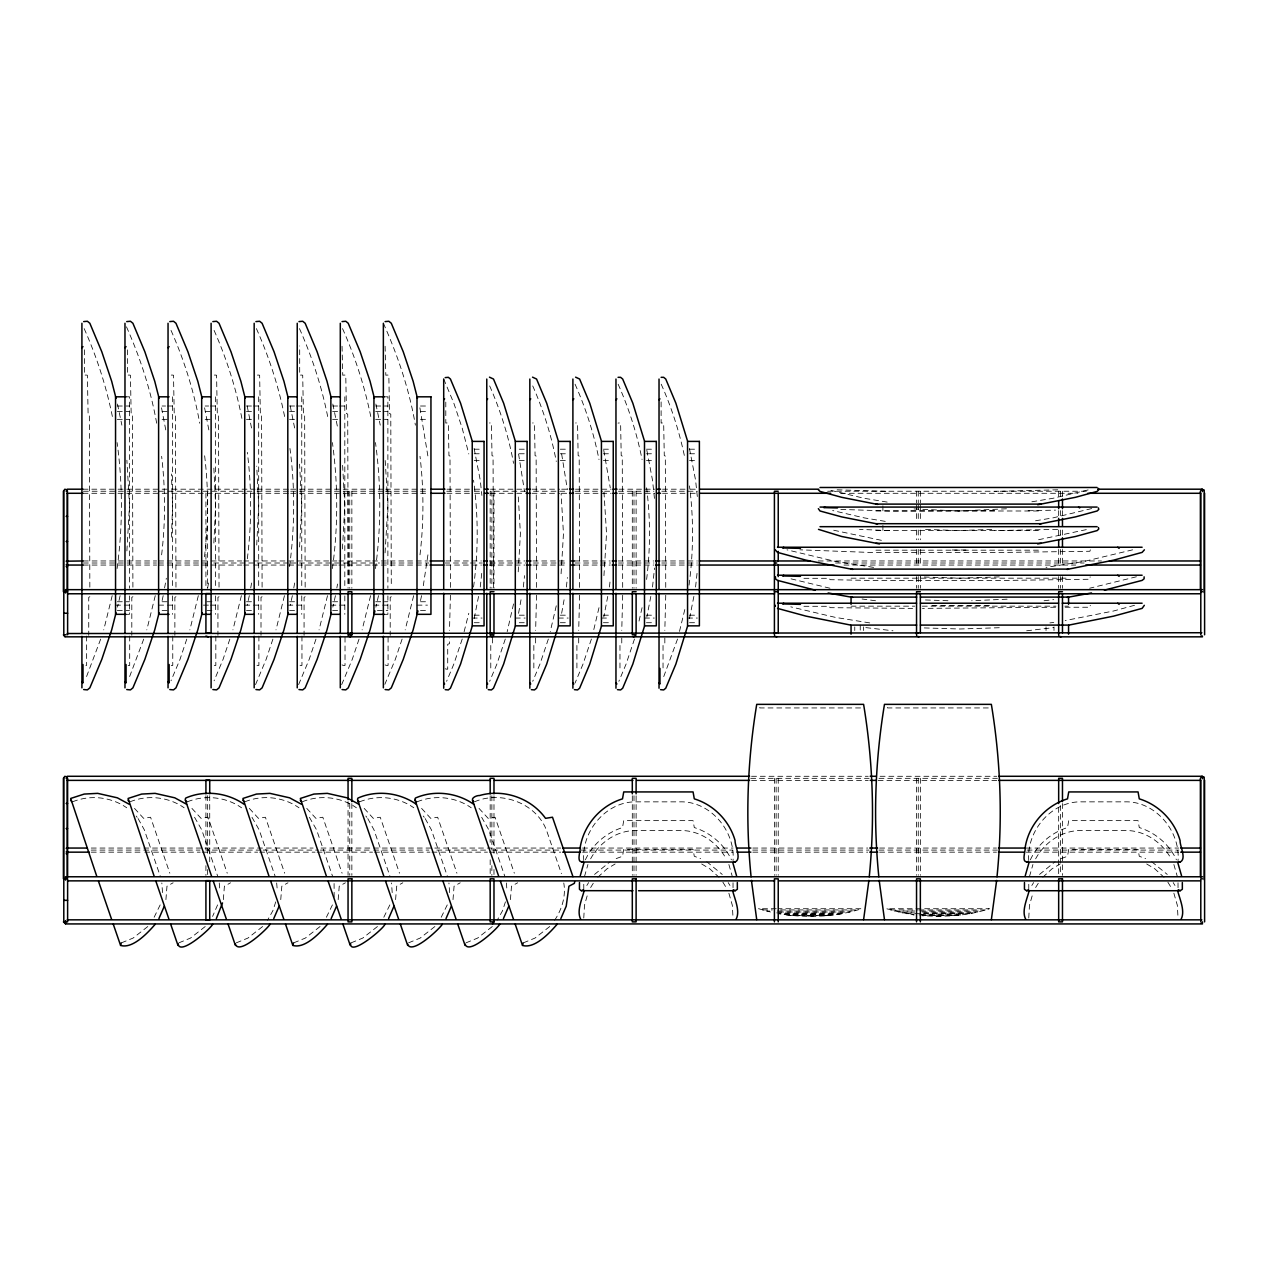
<?xml version="1.0" encoding="UTF-8"?>
<svg xmlns="http://www.w3.org/2000/svg" width="1268" height="1268" viewBox="0 0 1268 1268"><rect width="100%" height="100%" fill="white"/><g stroke="black" fill="none" stroke-linecap="round" stroke-linejoin="round"><path stroke-width="0.75" stroke-dasharray="5 3.75" d="M162.526 892.609L161.828 882.988M392.192 892.609L391.511 882.988M449.617 892.609L448.92 882.988M583.771 918L584.485 905.257L587.924 893.211M583.771 889.28L583.771 882.782M583.771 860.576C581.362 831 606.484 800.9 636.821 801.851L679.981 801.851C710.318 800.9 735.456 831 733.031 860.576M1028.76 889.28L1028.776 882.782M1028.76 860.576C1026.351 831 1051.473 800.9 1081.826 801.851L1124.97 801.851C1155.322 800.9 1180.445 831 1178.035 860.576M1028.76 918L1029.473 905.257L1032.929 893.211M171.434 537.172L172.559 505.567L171.434 473.978M1090.337 549.821L1089.909 551.263L1006.998 552.388L868.659 552.388L799.949 549.821M117.084 568.555C122.822 526.806 122.822 484.344 117.084 442.58M126.895 550.898L129.494 505.567L126.895 460.236M161.622 554.829C165.506 522.162 165.506 488.988 161.622 456.321M204.465 556.795C208.634 522.828 208.634 488.323 204.465 454.356M213.864 543.053L215.623 505.567L213.864 468.082M247.323 558.76C251.746 523.494 251.746 487.657 247.323 452.391M256.722 545.018L258.688 505.567L256.722 466.133M289.548 566.606C294.762 527.456 295.159 487.641 289.96 448.476M299.581 546.984L301.752 505.567L299.581 464.167M332.406 568.555C338.144 526.806 338.144 484.344 332.406 442.58M342.439 548.949L344.817 505.567L342.439 462.202M375.471 568.555C381.208 526.806 381.208 484.344 375.471 442.58M385.076 552.864L387.881 505.567L385.076 458.271M419.993 554.829C423.892 522.162 423.892 488.988 419.993 456.321M427.934 554.829L422.973 587.924M473.535 587.036C478.401 551.628 478.401 515.632 473.535 480.207M480.255 587.036L481.888 571.836M518.216 571.836L520.403 533.622L518.216 495.423M523.319 587.036L524.54 575.64M561.09 573.738L563.467 533.622L561.09 493.521M566.384 587.036L567.398 577.542M603.948 575.64L606.532 533.622L603.948 491.619M609.448 587.036L610.257 579.444M646.601 579.444C650.452 549.06 650.452 518.2 646.601 487.815M652.513 587.036L654.542 568.032M689.047 585.15C693.422 552.262 693.802 518.834 689.459 485.913M695.577 587.036L697.4 569.934M165.918 899.63L166.98 886.205L173.13 882.797M223.342 899.63L224.404 886.205L230.554 882.797M280.751 899.63L281.813 886.205L287.963 882.797M334.15 897.269L334.086 882.988M338.176 899.63L339.238 886.205L345.387 882.797M395.6 899.63L396.662 886.205L402.812 882.797M453.009 899.63L454.071 886.205L460.221 882.797M510.433 899.63L511.495 886.205L517.645 882.797M112.202 595.659L103.738 629.879M120.127 595.659L117.496 607.118M155.267 595.659L146.803 629.879M163.192 595.659L161.527 603.33M164.586 587.924L166.33 578.24M198.331 595.659L189.867 629.879M207.651 587.924L209.046 580.173M241.395 595.659L232.932 629.879M249.321 595.659L247.165 605.216M250.715 587.924L252.11 580.173M284.46 595.659L275.996 629.879M292.385 595.659L290.229 605.216M293.78 587.924L294.826 582.107M327.524 595.659L319.06 629.879M335.449 595.659L332.818 607.118M336.844 587.924L337.542 584.041M370.589 595.659L362.125 629.879M378.514 595.659L375.883 607.118M413.653 595.659L405.189 629.879M421.578 595.659L419.914 603.33M478.559 596.42L474.121 618.816M513.556 603.933L507.168 631.686M518.58 613.3L521.624 596.42M556.272 605.803L550.233 631.686M561.645 613.3L564.688 596.42M599.003 607.673L593.297 631.686M607.752 596.42L603.774 616.977M642.068 607.673L638.707 622.493M650.817 596.42L646.839 616.977M684.799 609.559L679.426 631.686M693.881 596.42L689.427 618.816M584.485 876.553L587.924 864.507M1029.473 876.553L1032.929 864.507M275.758 901.865L272.826 910.804L267.453 920.362M505.441 901.865L502.508 910.804L497.135 920.362M464.104 631.686L468.795 613.3M1057.734 489.813L994.429 491.398M100.663 639.104L85.653 678.982M143.712 639.104L128.718 678.982M186.776 639.104L179.993 659.392L171.022 680.757M229.841 639.104L223.057 659.392L214.086 680.757M272.905 639.104L266.122 659.392L254.916 686.099M315.97 639.104L309.186 659.392L297.98 686.099M359.034 639.104L352.25 659.392L341.044 686.099M402.099 639.104L395.315 659.392L384.854 684.324M462.218 639.04L453.833 664.067L446.605 681.328M505.282 639.04L496.897 664.067L489.67 681.328M548.347 639.04L539.962 664.067L532.734 681.328M591.411 639.04L583.026 664.067L575.07 683.04M634.476 639.04L626.091 664.067L618.863 681.328M677.54 639.04L662.641 679.6M160.164 904.908L152.62 920.362M217.589 904.908L212.596 916.415M332.422 904.908L324.877 920.362M389.847 904.908L382.302 920.362M447.255 904.908L439.711 920.362M585.388 859.815C592.457 844.44 606.405 832.6 622.509 827.56L623.729 820.634L693.073 820.634L694.293 827.56C710.397 832.6 724.345 844.44 731.414 859.815M1030.377 859.815C1037.462 844.44 1051.41 832.6 1067.513 827.56L1068.734 820.634L1138.062 820.634L1139.282 827.56C1155.386 832.6 1169.334 844.44 1176.419 859.815M1057.623 529.374L994.429 530.595M994.572 510.75L889.296 510.988L840.842 509.419M590.619 858.832C599.621 842.142 617.564 829.969 636.821 830.556L679.981 830.556C699.239 829.969 717.197 842.142 726.184 858.832M586.83 885.476L588.606 882.607M590.619 887.537L593.931 882.211M1035.623 858.832C1044.61 842.142 1062.552 829.969 1081.826 830.556L1124.97 830.556C1144.243 829.969 1162.185 842.142 1171.172 858.832M1031.835 885.476L1033.61 882.607M1035.623 887.537L1038.92 882.211M554.544 920.362C561.867 909.584 566.114 896.016 563.769 882.988M1028.094 510.75L1055.515 510.132M594.549 874.429L610.162 861.654M597.799 877.266L607.039 868.802L615.107 863.984M1039.538 874.429L1055.15 861.654M1042.787 877.266L1052.028 868.802L1060.096 863.984M147.801 926.528L133.045 938.098L121.237 942.932M205.21 926.528L190.469 938.098L178.661 942.932M262.635 926.528L247.878 938.098L236.07 942.932M320.059 926.528L305.303 938.098L293.494 942.932M377.468 926.528L362.711 938.098L350.903 942.932M434.892 926.528L420.136 938.098L408.328 942.932M492.301 926.528L477.56 938.098L465.752 942.932M549.726 926.528L534.969 938.098L523.161 942.932M89.838 596.721L88.744 597.339L88.744 635.347M132.902 596.721L131.809 597.339L131.809 635.347M175.967 596.721L174.873 597.339L174.873 635.347M219.031 596.721L217.938 597.339L217.938 635.347M262.096 596.721L261.002 597.339L261.002 635.347M305.16 596.721L304.066 597.339L304.066 635.347M391.289 596.721L390.195 597.339L390.195 635.347M342.043 346.243L342.756 375.249A4.359 3.075 0 0 1 345.768 375.249L346.481 413.574L347.717 414.097L348.224 587.163M385.107 346.243L385.821 375.249A4.359 3.075 0 0 1 388.832 375.249L389.545 413.574L390.782 414.097L391.289 587.163M616.185 858.61L622.509 856.265L623.729 849.338L693.073 849.338L694.293 856.265L700.618 858.61M1061.189 858.61L1067.513 856.265L1068.734 849.338L1138.062 849.338L1139.282 856.265L1145.606 858.61M72.641 801.788C90.186 794.561 111.172 796.875 126.721 807.779M130.065 801.788C147.611 794.561 168.596 796.875 184.145 807.779M187.474 801.788C205.036 794.561 226.021 796.875 241.554 807.779M244.898 801.788C262.444 794.561 283.43 796.875 298.979 807.779M302.307 801.788C319.869 794.561 340.854 796.875 356.403 807.779M359.732 801.788C377.293 794.561 398.263 796.875 413.812 807.779M417.156 801.788C434.702 794.561 455.688 796.875 471.236 807.779M474.565 801.788C501.748 789.885 538.393 803.833 547.38 832.838L561.423 873.636M842 913.673L778.33 913.673C805.972 918.048 834.899 917.366 861.669 908.728L779.012 908.728M919.046 914.91L961.73 914.91L922.185 915.702C944.755 917.097 967.833 915.971 989.42 908.728L886.411 908.728L914.18 914.91L910.17 914.339L912.136 914.339M1088.102 489.939L1053.042 498.276L1029.981 502.096M1091.716 508.547L1053.042 517.867L1031.898 521.37M1086.296 529.628L1035.75 540.326M1132.625 549.837L1084.108 561.439L1046.021 567.382M1136.413 576.781L1089.64 588.225M1134.511 605.296L1113.621 610.986L1065.152 620.559M837.91 914.339L841.904 913.673M969.671 913.673L920.616 914.339M1044.087 600.747L1053.771 599.621M1049.904 622.905L1053.771 622.461M1026.668 630.782L1053.771 627.612M825.848 915.702L833.9 914.91L782.404 914.339L837.99 914.339M1006.443 508.769L958.576 510.988L910.709 508.769M991.766 529.39L958.576 530.579L925.386 529.39M999.263 576.892L959.813 578.176L920.362 576.892M1007.109 599.178L971.653 600.731M999.263 627.723L959.813 628.991L922.327 627.866M965.962 550.011L951.19 550.011M989.436 605.47L930.189 605.47M813.168 916.067L807.145 916.067M940.935 916.067L934.912 916.067M126.007 396.821L129.494 396.821L129.494 588.241M384.394 396.821L387.881 396.821L387.881 588.241M117.29 406.014L129.494 406.014M162.098 406.014L165.585 406.014M167.328 406.014L172.559 406.014M205.162 406.014L208.649 406.014M210.393 406.014L215.623 406.014M246.483 406.014L251.714 406.014M253.457 406.014L258.688 406.014M289.548 406.014L294.778 406.014M296.522 406.014L301.752 406.014M332.612 406.014L337.843 406.014M339.586 406.014L344.817 406.014M375.677 406.014L387.881 406.014M420.485 406.014L427.459 406.014M117.29 411.387L129.494 411.387M162.098 411.387L169.072 411.387M205.162 411.387L212.136 411.387M246.483 411.387L255.201 411.387M289.548 411.387L298.265 411.387M332.612 411.387L341.33 411.387M375.677 411.387L387.881 411.387M420.485 411.387L427.459 411.387M117.29 419.343L129.494 419.343M162.098 419.343L169.072 419.343M205.162 419.343L212.136 419.343M246.483 419.343L255.201 419.343M289.548 419.343L298.265 419.343M332.612 419.343L341.33 419.343M375.677 419.343L387.881 419.343M420.485 419.343L427.459 419.343M474.2 449.205L482.094 449.205M519.246 449.205L525.158 449.205M560.329 449.205L568.222 449.205M603.394 449.205L609.306 449.205M646.458 449.205L654.336 449.205M689.523 449.205L697.4 449.205M474.2 453.77L482.094 453.77M519.246 453.77L525.158 453.77M560.329 453.77L568.222 453.77M603.394 453.77L609.306 453.77M646.458 453.77L654.336 453.77M689.523 453.77L697.4 453.77M474.2 460.506L482.094 460.506M519.246 460.506L525.158 460.506M560.329 460.506L568.222 460.506M603.394 460.506L609.306 460.506M646.458 460.506L654.336 460.506M689.523 460.506L697.4 460.506M83.038 489.194L160.164 489.194M162.145 489.194L170.055 489.194M172.036 489.194L255.106 489.194M257.087 489.194L288.724 489.194M290.705 489.194L383.665 489.194M385.646 489.194L427.173 489.194M446.954 489.194L472.663 489.194M474.644 489.194L482.553 489.194M490.462 489.194L524.096 489.194M532.005 489.194L559.695 489.194M561.676 489.194L567.604 489.194M575.514 489.194L611.113 489.194M619.022 489.194L654.637 489.194M662.546 489.194L688.255 489.194M690.236 489.194L698.145 489.194M837.134 489.813L889.296 491.398M83.387 491.239L156.36 491.239M158.326 491.239L166.219 491.239M168.184 491.239L255.09 491.239M257.071 491.239L288.724 491.239M290.689 491.239L383.475 491.239M385.456 491.239L428.917 491.239M446.701 491.239L472.393 491.239M474.359 491.239L482.268 491.239M525.602 491.239L490.177 491.239L490.177 588.225M533.495 491.239L567.097 491.239M574.99 491.239L602.665 491.239M604.63 491.239L610.558 491.239M618.467 491.239L653.892 491.239M661.785 491.239L697.352 491.239M827.624 491.239L1090.084 491.239M83.038 493.284L160.164 493.284M162.145 493.284L170.055 493.284M172.036 493.284L255.106 493.284M257.087 493.284L288.724 493.284M290.705 493.284L383.665 493.284M385.646 493.284L427.173 493.284M446.954 493.284L472.663 493.284M474.644 493.284L482.553 493.284M490.462 493.284L524.096 493.284M532.005 493.284L559.695 493.284M561.676 493.284L567.604 493.284M575.514 493.284L611.113 493.284M619.022 493.284L654.637 493.284M662.546 493.284L688.255 493.284M690.236 493.284L698.145 493.284M840.541 493.284L1077.895 493.284M875.919 510.988L1041.234 510.988M875.919 530.579L1041.234 530.579M875.919 550.185L1041.234 550.185M83.339 560.963L156.63 560.963M158.611 560.963L241.792 560.963M243.773 560.963L251.698 560.963M253.679 560.963L336.876 560.963M338.857 560.963L370.557 560.963M372.538 560.963L427.998 560.963M445.829 560.963L481.475 560.963M489.4 560.963L513.175 560.963M515.157 560.963L525.063 560.963M532.972 560.963L566.653 560.963M574.578 560.963L598.337 560.963M600.319 560.963L610.225 560.963M618.15 560.963L653.812 560.963M661.737 560.963L697.384 560.963M818.209 560.963L1101.48 560.963M83.308 563.008L156.487 563.008M158.452 563.008L209.727 563.008M213.69 563.008L255.185 563.008M257.15 563.008L288.771 563.008M290.752 563.008L379.528 563.008M381.494 563.008L428.917 563.008M444.719 563.008L468.431 563.008M470.412 563.008L482.268 563.008M490.177 563.008L525.602 563.008M533.495 563.008L567.097 563.008M574.99 563.008L598.702 563.008M600.683 563.008L610.558 563.008M618.467 563.008L653.892 563.008M661.785 563.008L697.352 563.008M835.533 563.008L1084.172 563.008M83.339 565.053L156.63 565.053M158.611 565.053L241.792 565.053M243.773 565.053L251.698 565.053M253.679 565.053L336.876 565.053M338.857 565.053L370.557 565.053M372.538 565.053L427.998 565.053M445.829 565.053L481.475 565.053M489.4 565.053L513.175 565.053M515.157 565.053L525.063 565.053M532.972 565.053L566.653 565.053M574.578 565.053L598.337 565.053M600.319 565.053L610.225 565.053M618.15 565.053L653.812 565.053M661.737 565.053L697.384 565.053M843.965 565.053L1075.724 565.053M803.928 578.303L829.335 578.303L830.033 579.682L868.659 580.395L1006.998 580.395L1089.909 579.254L1090.147 576.829M851.05 578.176L1068.559 578.176M117.29 601.745L129.494 601.745M162.098 601.745L169.072 601.745M206.906 601.745L212.136 601.745M246.483 601.745L255.201 601.745M289.548 601.745L298.265 601.745M332.612 601.745L341.33 601.745M375.677 601.745L387.881 601.745M420.485 601.745L427.459 601.745M115.547 605.137L129.494 605.137M158.611 605.137L165.585 605.137M167.328 605.137L172.559 605.137M203.419 605.137L208.649 605.137M210.393 605.137L215.623 605.137M244.74 605.137L251.714 605.137M253.457 605.137L258.688 605.137M287.804 605.137L294.778 605.137M296.522 605.137L301.752 605.137M330.869 605.137L337.843 605.137M339.586 605.137L344.817 605.137M373.933 605.137L387.881 605.137M416.998 605.137L427.459 605.137M803.928 606.294L829.335 606.294L830.033 607.673L912.627 608.386M851.05 606.167L914.799 606.167M922.296 606.167L1055.975 606.167M1064.851 606.167L1068.559 606.167M1055.61 607.245L922.454 608.386M1065.136 607.245L1089.909 607.245L1090.29 605.311M117.29 610.621L129.494 610.621M162.098 610.621L169.072 610.621M206.906 610.621L212.136 610.621M246.483 610.621L255.201 610.621M289.548 610.621L298.265 610.621M332.612 610.621L341.33 610.621M377.42 610.621L387.881 610.621M420.485 610.621L427.459 610.621M126.007 614.33L129.494 614.33L129.494 595.912M384.394 614.33L387.881 614.33L387.881 595.912M474.2 615.186L482.094 615.186M519.246 615.186L525.158 615.186M560.329 615.186L568.222 615.186M603.394 615.186L609.306 615.186M646.458 615.186L654.336 615.186M689.523 615.186L697.4 615.186M472.235 618.055L482.094 618.055M515.299 618.055L525.158 618.055M558.364 618.055L568.222 618.055M601.428 618.055L609.306 618.055M644.493 618.055L654.336 618.055M687.557 618.055L697.4 618.055M474.2 622.715L482.094 622.715M519.246 622.715L525.158 622.715M560.329 622.715L568.222 622.715M603.394 622.715L609.306 622.715M646.458 622.715L654.336 622.715M689.523 622.715L697.4 622.715M860.544 707.94L759.786 707.94L759.786 704.358M988.295 707.94L887.537 707.94L887.537 704.358M751.544 776.285L868.231 776.285M880.103 776.285L996.791 776.285M750.704 778.33L869.119 778.33M878.993 778.33L997.409 778.33M751.544 780.375L868.231 780.375M878.122 780.375L996.791 780.375M91.248 848.054L313.101 848.054M321.026 848.054L560.71 848.054M582.503 848.054L733.047 848.054M752.843 848.054L867.74 848.054M879.627 848.054L996.49 848.054M1026.208 848.054L1178.717 848.054M91.217 850.099L199.995 850.099M261.113 850.099L205.923 850.099L205.923 795.702M263.078 850.099L318.411 850.099M320.392 850.099L371.619 850.099M373.6 850.099L428.917 850.099M436.826 850.099L486.215 850.099M492.523 850.099L561.169 850.099M580.918 850.099L732.92 850.099M752.685 850.099L869.119 850.099M878.993 850.099L997.409 850.099M1027.048 850.099L1178.828 850.099M91.248 852.159L142.761 852.159M144.742 852.159L200.201 852.159M202.183 852.159L257.642 852.159M259.623 852.159L315.082 852.159M317.063 852.159L372.538 852.159M374.52 852.159L429.979 852.159M431.96 852.159L487.419 852.159M489.4 852.159L560.71 852.159M582.503 852.159L733.047 852.159M752.843 852.159L867.74 852.159M879.627 852.159L996.49 852.159M1026.208 852.159L1178.717 852.159M776.254 908.728L758.66 908.728L770.5 912.009M762.543 909.933L772.402 909.933M780.565 909.933L857.786 909.933M890.295 909.933L918.206 909.933M919.094 909.933L985.553 909.933M766.443 911.026L769.66 911.026M777.157 911.026L853.871 911.026M894.209 911.026L914.814 911.026M920.647 911.026L981.638 911.026M778.631 912.009L849.94 912.009M898.14 912.009L913.863 912.009M922.201 912.009L977.691 912.009M776.682 912.897L845.978 912.897M902.103 912.897L914.577 912.897M923.77 912.897L973.729 912.897M906.081 913.673L969.751 913.673M790.392 915.369L829.938 915.369M921.995 915.369L957.689 915.369M794.434 915.702L825.896 915.702M947.957 600.731L922.327 599.859M786.414 914.91L790.439 915.369M873.589 567.382L835.517 561.439L787 549.837M875.522 600.747L862.066 598.987M869.721 622.905L835.517 617.421L790.804 606.849M865.854 627.612L892.957 630.782M887.172 502.096L864.11 498.276L829.05 489.939M885.238 521.37L864.11 517.867L832.648 510.529M881.403 540.326L830.841 529.628M829.969 588.225L788.902 578.335M445.195 668.743L445.797 668.981A3.677 3.186 0 0 0 447.715 669.139L447.715 644.271L449.506 643.684L449.506 637.994M385.107 664.908L385.821 665.193A4.343 3.756 0 0 0 388.087 665.367L388.087 636.045M342.043 664.908L342.756 665.193A4.343 3.756 0 0 0 345.023 665.367L345.023 636.045M1146.7 863.984L1154.768 868.802L1164.008 877.266M701.695 863.984L709.763 868.802L719.004 877.266M1151.645 861.654L1167.257 874.429M706.656 861.654L722.253 874.429M479.019 808.398L488.132 818.335L495.075 817.226L514.332 873.192M421.594 808.398L430.708 818.335L437.65 817.226L456.924 873.192M364.185 808.398L373.283 818.335L380.241 817.226L399.499 873.192M306.761 808.398L315.875 818.335L322.817 817.226L342.091 873.192M249.336 808.398L258.45 818.335L265.392 817.226L284.666 873.192M191.928 808.398L201.041 818.335L207.984 817.226L227.241 873.192M134.503 808.398L143.617 818.335L150.559 817.226L169.833 873.192M889.296 530.595L859.53 529.374M423.243 816.037L424.241 817.289M365.834 816.037L366.817 817.289M136.151 816.037L137.15 817.289M481.666 817.289L488.814 829.827L504.965 876.711M309.408 817.289L316.572 829.827L332.707 876.711M251.983 817.289L259.147 829.827L275.283 876.711M194.559 817.289L201.723 829.827L217.874 876.711M425.192 818.589L431.405 829.827L447.541 876.711M367.768 818.589L373.981 829.827L390.132 876.711M138.101 818.589L144.314 829.827L160.45 876.711M1173.185 882.607L1174.96 885.476M1167.876 882.211L1171.172 887.537M728.197 882.607L729.972 885.476M722.887 882.211L726.184 887.537M661.199 384.204C671.739 407.741 679.569 432.467 684.799 457.7M618.134 384.204C628.88 408.344 636.98 433.672 642.068 459.587M575.07 384.204C585.816 408.344 593.915 433.672 599.003 459.587M532.734 385.932C543.401 410.103 551.39 435.495 556.272 461.457M489.67 385.932C500.575 410.689 508.737 436.715 513.556 463.327M443.705 379.037L453.833 403.192L462.218 428.219L468.795 453.96M383.364 323.261C397.93 355.832 409.374 389.942 415.397 425.16M342.534 328.602C355.246 357.053 364.835 386.883 370.938 417.426M299.47 328.602C312.404 357.655 322.246 388.135 328.222 419.359M256.405 328.602C269.339 357.655 279.182 388.135 285.157 419.359M214.086 330.393C226.956 359.462 236.641 390.021 242.442 421.293M171.022 330.393C184.145 360.064 194.004 391.273 199.726 423.227M126.467 326.827C140.463 358.242 151.161 391.241 157.01 425.16M84.148 328.602C96.859 357.053 106.449 386.883 112.551 417.426M1173.867 864.507L1177.322 876.553M1173.867 893.211L1177.322 905.257L1178.035 918M728.878 864.507L732.318 876.553M728.878 893.211L732.318 905.257L733.031 918M689.427 448.444L695.577 480.207L697.4 497.325M646.839 450.283L652.513 480.207L654.542 499.227M603.774 450.283L610.257 487.815M474.121 448.444L480.255 480.207L481.888 495.423M419.914 407.82L427.934 456.321M375.883 404.032L380.257 425.16M332.818 404.032L337.542 427.094M290.229 405.919L294.826 429.028M247.165 405.919L252.11 430.977M204.592 407.82L209.046 430.977M161.527 407.82L166.33 432.911M117.496 404.032L121.871 425.16M561.645 453.96L567.398 489.717M518.58 453.96L524.54 491.619M506.344 882.988L507.041 890.992M276.662 882.988L277.359 890.992M219.253 882.988L219.935 890.992M1178.02 882.782L1178.035 887.663M733.031 882.782L733.031 887.663M1062.473 491.239L1062.473 497.056M1062.473 510.639L1062.473 516.456M1062.473 530.04L1062.473 535.857M1062.473 549.44L1062.473 566.891M1062.473 576.607L1062.473 588.273M1062.473 803.547L1062.473 875.364M1060.365 491.239L1060.365 497.056M1060.365 510.639L1060.365 516.456M1060.365 530.04L1060.365 535.857M1060.365 549.44L1060.365 566.891M1060.365 576.607L1060.365 588.273M1060.365 805.497L1060.365 875.364M1058.669 491.239L1058.669 497.056M1058.669 510.639L1058.669 516.456M1058.669 530.04L1058.669 537.79M1058.669 549.44L1058.669 566.891M1058.669 576.607L1058.669 588.273M1058.669 807.431L1058.669 875.364M1053.993 626.899L1053.993 630.529M1046.037 626.899L1046.037 630.529M920.346 491.239L920.346 502.873M920.346 504.822L920.346 522.273M920.346 530.04L920.346 539.74M920.346 549.44L920.346 566.891M920.346 576.591L920.346 588.225M920.346 778.33L920.346 875.316M918.254 491.239L918.254 502.873M918.254 504.822L918.254 522.273M918.254 530.04L918.254 539.74M918.254 549.44L918.254 566.891M918.254 576.591L918.254 588.225M918.254 778.33L918.254 875.316M916.542 491.239L916.542 502.873M916.542 504.822L916.542 522.273M916.542 530.04L916.542 539.74M916.542 549.44L916.542 566.891M916.542 576.591L916.542 588.225M916.542 778.33L916.542 875.316M882.908 505.821L882.908 510.988M882.908 525.412L882.908 530.579M863.635 626.899L863.635 630.529M860.243 625.092L860.243 630.529M854.759 626.899L854.759 630.529M778.235 778.33L778.235 875.316M776.127 778.33L776.127 875.316M774.415 778.33L774.415 875.316M665.748 587.385L665.32 456.052L664.274 455.624L663.671 423.116A3.693 2.615 0 0 0 661.119 423.116L661.119 400.181M665.748 595.231L664.828 630.402M664.828 637.994L664.828 643.684L663.037 644.271L663.037 669.139A3.677 3.186 0 0 1 662.387 669.187M636.108 491.239L636.108 588.225M636.108 795.797L636.108 875.316M634 491.239L634 588.273M634 795.797L634 875.364M632.304 491.239L632.304 588.225M632.304 795.797L632.304 875.316M622.683 587.385L622.255 456.052L621.209 455.624L620.607 423.116A3.693 2.615 0 0 0 618.055 423.116M622.683 595.231L621.764 630.402M621.764 637.994L621.764 643.684L619.973 644.271L619.973 669.139A3.677 3.186 0 0 1 618.055 668.981M579.619 587.385L579.191 456.052L578.145 455.624L577.542 423.116A3.693 2.615 0 0 0 575.609 422.989M579.619 595.231L578.699 630.402M578.699 637.994L578.699 643.684L576.908 644.271L576.908 669.139A3.677 3.186 0 0 1 575.609 669.139M536.554 587.385L536.126 456.052L535.08 455.624L534.478 423.116A3.693 2.615 0 0 0 532.544 422.989M536.554 595.231L535.635 630.402M535.635 637.994L535.635 643.684L533.844 644.271L533.844 669.139A3.677 3.186 0 0 1 532.544 669.139M493.981 491.239L493.981 588.225M493.981 795.797L493.981 853.982M493.981 869.499L493.981 875.316M493.49 587.385L493.062 456.052L492.016 455.624L491.413 423.116A3.693 2.615 0 0 0 489.48 422.989M492.57 637.994L492.57 643.684L490.779 644.271L490.779 669.139A3.677 3.186 0 0 1 489.48 669.139M491.873 491.239L491.873 588.225M491.873 795.797L491.873 850.099M491.873 865.632L491.873 875.316M490.177 795.797L490.177 842.348M490.177 859.799L490.177 875.316M450.425 587.385L449.997 456.052L448.951 455.624L448.349 423.116A3.693 2.615 0 0 0 445.797 423.116L445.797 402.099M450.425 595.231L449.506 630.402M351.854 491.239L351.854 588.225M351.854 803.547L351.854 875.316M349.746 491.239L349.746 588.225M349.746 803.547L349.746 875.316M348.05 491.239L348.05 588.225M348.05 801.614L348.05 875.316M344.817 396.821L344.817 588.241M344.817 595.912L344.817 614.33M305.16 587.163L304.653 414.097L303.417 413.574L302.703 375.249A4.359 3.075 0 0 0 299.692 375.249L299.692 345.958M301.958 636.045L301.958 665.367A4.343 3.756 0 0 1 299.692 665.193M301.752 396.821L301.752 588.241M301.752 595.912L301.752 614.33M262.096 587.163L261.588 414.097L260.352 413.574L259.639 375.249A4.359 3.075 0 0 0 256.627 375.249M258.894 636.045L258.894 665.367A4.343 3.756 0 0 1 256.627 665.193M258.688 396.821L258.688 588.241M258.688 595.912L258.688 614.33M219.031 587.163L218.524 414.097L217.288 413.574L216.574 375.249A4.359 3.075 0 0 0 214.308 375.106M215.829 636.045L215.829 665.367A4.343 3.756 0 0 1 214.308 665.367M215.623 396.821L215.623 588.241M215.623 595.912L215.623 614.33M209.727 795.702L209.727 861.764M207.635 491.239L207.635 588.273M207.635 795.702L207.635 853.998M207.635 869.531L207.635 875.364M205.923 493.078L205.923 588.273M205.923 865.648L205.923 875.364M175.967 587.163L175.459 414.097L174.223 413.574L173.51 375.249A4.359 3.075 0 0 0 171.243 375.106M172.765 636.045L172.765 665.367A4.343 3.756 0 0 1 171.243 665.367M172.559 396.821L172.559 588.241M172.559 595.912L172.559 614.33M132.902 587.163L132.411 414.097L131.159 413.574L130.445 375.249A4.359 3.075 0 0 0 127.434 375.249L127.434 349.857M129.701 636.045L129.701 665.367A4.343 3.756 0 0 1 128.179 665.367M89.838 587.163L89.346 414.097L88.094 413.574L87.381 375.249A4.359 3.075 0 0 0 84.37 375.249L84.37 347.907M86.636 636.045L86.636 665.367A4.343 3.756 0 0 1 85.875 665.431"/><path stroke-width="1.5" d="M579.476 882.528L579.444 889.28L581.156 890.675L632.97 890.722M1024.465 882.528L1024.449 889.28L1026.605 890.722L1180.191 890.722L1182.347 889.28L1182.331 882.528M868.897 880.388L863.603 919.68M869.246 876.79C875.047 819.397 873.002 761.26 863.603 704.358L756.727 704.358C747.327 761.26 745.283 819.397 751.084 876.79M996.648 880.388L991.354 919.68M996.997 876.79C1002.798 819.397 1000.753 761.26 991.354 704.358L884.478 704.358C875.078 761.26 873.034 819.397 878.835 876.79M775.287 605.311L775.287 606.294M818.335 508.658L820.016 510.988L841.667 516.9L877.551 524.017M1144.402 549.821L1142.119 552.388L1113.621 560.155L1067.038 569.427M235.373 944.089C238.891 955.517 267.215 929.111 270.084 924.214M407.63 944.089C411.149 955.517 439.473 929.111 442.342 924.214M465.039 944.089C468.574 955.517 496.882 929.111 499.766 924.214M580.237 875.823L583.93 862.874M1025.226 875.823L1028.934 862.874M222.518 902.911L216.337 918.555M116.038 612.809L111.679 629.879L101.789 659.392L89.838 687.874L87.381 689.887L83.656 689.554M159.102 612.809L154.744 629.879L144.853 659.392L132.902 687.874L130.445 689.887L126.721 689.554M202.167 612.809L197.808 629.879L187.918 659.392L175.967 687.874L173.51 689.887L169.785 689.554M245.231 612.809L240.872 629.879L230.982 659.392L219.031 687.874L216.574 689.887L212.85 689.554M288.296 612.809L283.937 629.879L274.046 659.392L262.096 687.874L259.639 689.887L255.914 689.554M331.36 612.809L327.001 629.879L317.111 659.392L305.16 687.874L302.703 689.887L298.979 689.554M374.916 610.907L370.066 629.879L360.175 659.392L348.224 687.874L345.768 689.887L342.043 689.554M417.964 610.907L413.13 629.879L403.24 659.392L391.289 687.874L388.832 689.887L385.107 689.554M472.235 626.17L460.569 664.067L450.425 688.223L448.349 689.935L445.195 689.649M515.299 626.17L503.634 664.067L493.49 688.223L491.413 689.935L488.259 689.649M558.364 626.17L546.698 664.067L536.554 688.223L534.478 689.935L531.324 689.649M601.428 626.17L589.763 664.067L579.619 688.223L577.542 689.935L574.388 689.649M644.493 626.17L632.827 664.067L622.683 688.223L620.607 689.935L617.453 689.649M687.557 626.17L675.876 664.067L665.748 688.223L663.671 689.935L660.517 689.649M583.93 891.578C581.743 899.789 576.496 911.454 580.712 919.252M1028.934 891.578C1026.731 899.789 1021.485 911.454 1025.717 919.252M178.106 943.661C179.216 956.627 210.868 928.651 212.675 924.214M164.285 906.192L158.928 918.555M279.134 906.192L273.761 918.555M336.543 906.192L331.17 918.555M393.968 906.192L388.594 918.555M451.376 906.192L446.019 918.555M508.801 906.192L503.428 918.555M775.493 576.829L775.493 578.794L777.506 580.395L815.213 590.159M560.852 918.555L566.225 906.192L568.92 886.205L574.388 883.352L574.673 881.672M350.602 943.265C349.334 957.403 384.061 928.461 384.933 924.214M492.523 923.928L493.981 921.884L493.981 878.819L490.177 878.819L490.177 921.884L493.981 921.884M155.251 924.214C147.548 933.105 132.617 949.05 120.587 945.437L113.264 924.166M327.509 924.214C319.805 933.105 304.875 949.05 292.845 945.437L285.522 924.166M557.175 924.214C549.488 933.105 534.557 949.05 522.511 945.437L515.188 924.166M583.549 889.692L581.616 890.722M1028.554 889.692L1026.605 890.722M81.913 347.686L83.006 346.639M124.977 347.686L126.071 346.639M168.042 347.686L169.135 346.639M443.705 399.753L444.64 398.849M486.769 399.753L487.704 398.849M529.834 399.753L530.769 398.849M572.898 399.753L573.833 398.849M615.963 399.753L616.898 398.849M659.027 399.753L659.962 398.849M121.237 942.932L120.587 945.437M293.494 942.932L292.845 945.437M837.482 507.945L823.851 507.612L824.739 507.073M800.473 548.378L782.53 547.95L783.719 547.237M800.473 576.369L782.53 575.941L783.719 575.228M800.473 604.361L782.53 603.933L783.719 603.219M523.161 942.932L522.511 945.437M582.9 861.622C575.72 863.508 580.807 850.432 580.237 847.119C583.882 824.771 600.842 805.418 622.509 798.856L623.729 791.929L693.073 791.929L694.293 798.856C713.741 804.8 729.544 820.951 735.075 840.541C734.743 846.105 741.923 858.753 735.186 862.018L581.616 862.018M736.09 919.252C740.306 911.454 735.06 899.789 732.872 891.578M1027.904 861.622C1020.708 863.508 1025.812 850.432 1025.226 847.119C1028.887 824.771 1045.846 805.418 1067.513 798.856L1068.734 791.929L1138.062 791.929L1139.282 798.856C1158.746 804.8 1174.548 820.951 1180.08 840.541C1179.731 846.105 1186.927 858.753 1180.191 862.018L1026.605 862.018M1181.079 919.252C1185.311 911.454 1180.064 899.789 1177.861 891.578M83.656 321.596L87.381 321.264L89.838 323.261L101.789 351.759L111.679 381.272L116.038 398.342M126.721 321.596L130.445 321.264L132.902 323.261L144.853 351.759L154.744 381.272L159.102 398.342M169.785 321.596L173.51 321.264L175.967 323.261L187.918 351.759L197.808 381.272L202.167 398.342M212.85 321.596L216.574 321.264L219.031 323.261L230.982 351.759L240.872 381.272L245.231 398.342M255.914 321.596L259.639 321.264L262.096 323.261L274.046 351.759L283.937 381.272L288.296 398.342M298.979 321.596L302.703 321.264L305.16 323.261L317.111 351.759L327.001 381.272L331.36 398.342M342.043 321.596L345.768 321.264L348.224 323.261L360.175 351.759L370.066 381.272L374.425 398.342M385.107 321.596L388.832 321.264L391.289 323.261L403.24 351.759L413.13 381.272L417.489 398.342M445.195 377.61L448.349 377.325L450.425 379.037L460.569 403.192L472.235 441.09M490.177 633.524L491.873 632.954M633.35 636.837L635.696 636.045M774.415 633.524L776.127 632.954M916.542 633.524L918.254 632.954M65.508 923.706L63.4 921.884M618.055 377.325L620.607 377.325L622.683 379.037L632.827 403.192L644.493 441.09M661.119 377.325L663.671 377.325L665.748 379.037L675.876 403.192L687.557 441.09M1091.494 592.964L1067.038 597.418M1104.396 590.159L1142.119 580.395L1144.116 578.794L1144.116 576.829M1037.668 504.743L1075.47 497.31L1097.121 491.398L1098.801 489.813L1098.405 488.354M1039.586 524.017L1075.47 516.9L1097.121 510.988L1098.801 509.419L1098.405 507.945M1037.668 543.924L1075.47 536.491L1097.121 530.595L1098.801 529.01L1098.405 527.536M1068.94 625.092L1113.621 616.137L1142.119 608.386L1144.322 605.311M638.533 890.722L735.186 890.722L737.358 889.28L737.326 882.528M489.48 377.167L493.49 379.037L503.634 403.192L515.299 441.09M532.544 377.167L536.554 379.037L546.698 403.192L558.364 441.09M575.609 377.167L579.619 379.037L589.763 403.192L601.428 441.09M126.007 396.821L115.547 396.821L115.547 614.33L126.007 614.33M169.072 396.821L158.611 396.821L158.611 614.33L169.072 614.33M210.393 396.821L201.675 396.821L201.675 614.33L210.393 614.33M253.457 396.821L244.74 396.821L244.74 614.33L253.457 614.33M296.522 396.821L287.804 396.821L287.804 614.33L296.522 614.33M339.586 396.821L330.869 396.821L330.869 614.33L339.586 614.33M384.394 396.821L373.933 396.821L373.933 614.33L384.394 614.33M820.016 487.483L1097.121 487.483M83.038 489.194L67.204 489.194L67.204 590.999M431.136 489.194L444.973 489.194M484.534 489.194L488.497 489.194M526.077 489.194L530.024 489.194M569.586 489.194L573.532 489.194M613.094 489.194L617.056 489.194M656.602 489.194L660.565 489.194M700.126 489.194L818.795 489.194M1097.676 489.194L1202.492 489.194L1202.492 491.588M66.158 491.239L67.616 491.239M778.235 491.239L774.415 491.239L774.415 634.793M67.204 493.284L83.038 493.284M431.136 493.284L444.973 493.284M484.534 493.284L488.497 493.284M526.077 493.284L530.024 493.284M569.586 493.284L573.532 493.284M613.094 493.284L617.056 493.284M656.602 493.284L660.565 493.284M700.126 493.284L830.651 493.284M1087.785 493.284L1200.511 493.284M875.919 504.109L1041.234 504.109M820.016 507.073L1097.121 507.073M66.158 516.361L67.616 516.361M875.919 523.7L1041.234 523.7M820.016 526.68L1097.121 526.68M66.158 541.484L67.616 541.484M875.919 543.29L1041.234 543.29M777.506 547.237L1142.119 547.237M66.158 561.185L83.339 560.963M429.979 560.963L443.848 560.963M483.457 560.963L487.419 560.963M527.028 560.963L530.991 560.963M570.616 560.963L574.578 560.963M612.206 560.963L616.169 560.963M655.794 560.963L659.756 560.963M699.365 560.963L810.3 560.963M1109.389 560.963L1200.511 560.963M774.415 563.008L776.777 563.008M66.158 564.846L67.616 564.846M67.489 565.053L83.339 565.053M429.979 565.053L443.848 565.053M483.457 565.053L487.419 565.053M527.028 565.053L530.991 565.053M570.616 565.053L574.578 565.053M612.206 565.053L616.169 565.053M655.794 565.053L659.756 565.053M699.365 565.053L834.059 565.053M1085.63 565.053L1200.511 565.053M66.158 566.606L67.616 566.606M851.05 569.11L1068.559 569.11M777.506 575.228L1142.119 575.228M1202.492 589.668L65.508 589.668L65.508 592.98M63.796 591.728L67.616 591.728M493.981 591.728L490.177 591.728L490.177 634.793L493.981 634.793L492.523 636.837L490.177 636.045M636.108 591.728L632.304 591.728L632.304 634.793L636.108 634.793M774.415 591.728L778.235 591.728M920.346 591.728L916.542 591.728L916.542 634.793M1062.473 591.728L1058.669 591.728L1058.669 634.793M1200.796 591.728L1202.492 591.728M209.727 593.551L205.923 593.551L205.923 632.954L209.727 632.954M67.489 593.773L774.637 593.773M778.6 593.773L1200.511 593.773M916.669 597.101L851.05 597.101L851.05 604.345M920.425 597.101L1068.559 597.101L1068.559 604.345M777.506 603.219L916.558 603.219M920.489 603.219L1058.511 603.219M1062.283 603.219L1142.119 603.219M63.796 613.252L67.616 613.252M916.669 625.092L851.05 625.092L851.05 634.159M920.425 625.092L1068.559 625.092L1068.559 634.159M1201.842 632.732L67.204 633.524M66.158 634.793L63.796 634.793L63.796 491.239M1201.287 636.045L1202.492 636.045M65.508 636.837L1202.492 636.837M749.562 776.285L67.204 776.285L67.204 877.567M870.213 776.285L876.156 776.285M998.772 776.285L1202.492 776.285L1202.492 778.679M66.158 778.33L67.616 778.33L67.616 877.234M67.204 780.375L490.462 780.375M494.425 780.375L632.875 780.375M636.837 780.375L749.562 780.375M870.213 780.375L876.156 780.375M998.772 780.375L1200.511 780.375M66.158 803.452L67.616 803.452M66.158 828.575L67.616 828.575M67.489 848.054L87.302 848.054M562.691 848.054L580.522 848.054M737.009 848.054L750.862 848.054M869.721 848.054L877.646 848.054M998.471 848.054L1024.227 848.054M1180.698 848.054L1200.511 848.054M66.158 848.276L67.616 848.276M66.158 851.938L67.616 851.938M67.489 852.159L89.283 852.159M562.691 852.159L580.522 852.159M737.009 852.159L750.862 852.159M869.721 852.159L877.646 852.159M998.471 852.159L1024.227 852.159M1180.698 852.159L1200.511 852.159M66.158 853.697L67.616 853.697M1202.492 876.774L65.508 876.774L65.508 880.087M63.796 878.819L67.616 878.819L67.616 921.884L63.796 921.884L63.796 778.33M1202.492 878.819L1200.796 878.819L1200.796 921.884M67.489 880.864L774.637 880.864M778.6 880.864L1200.511 880.864M63.796 900.343L67.616 900.343M67.204 919.839L1201.842 919.839M1201.287 923.152L1202.492 923.152L1202.492 921.884M1202.492 923.928L65.508 923.928L65.508 920.616M1180.191 862.018L1178.891 861.622M1180.191 890.722L1178.241 889.692M735.186 862.018L733.903 861.622M735.186 890.722L733.253 889.692M877.551 504.426L841.667 497.31L820.016 491.398L818.335 489.813M879.485 543.924L841.667 536.491L818.494 529.374M852.571 569.427L805.988 560.155L777.506 552.388L775.224 549.821M852.571 597.418L828.131 592.964M850.685 625.092L805.988 616.137L777.506 608.386M67.204 490.003L64.858 489.226L63.4 491.239L63.4 591.728M67.204 777.094L64.858 776.317L63.4 778.33L63.4 878.819M1058.669 636.045L1061.015 636.837M916.542 636.045L918.904 636.837M774.415 636.045L776.777 636.837M348.05 636.045L350.396 636.837L351.854 634.793L351.854 591.728L348.05 591.728L348.05 634.793L351.854 634.793L350.396 632.732M205.923 636.045L208.285 636.837M416.696 801.725C415.143 801.36 414.43 799.3 415.429 798.048C434.1 789.79 456.987 792.579 473.693 804.245M359.288 801.725C357.719 801.36 357.021 799.3 358.02 798.048C376.675 789.79 399.578 792.579 416.284 804.245M187.03 801.725C185.477 801.36 184.763 799.3 185.762 798.048C204.417 789.79 227.321 792.579 244.027 804.245M1078.561 507.073L1079.67 507.945M1117.694 547.237L1119.137 548.378M1117.694 575.228L1119.137 576.369M1117.694 603.219L1119.137 604.361M358.86 804.245L347.02 797.81L327.35 793.356L313.893 794.069L300.358 798.444L326.431 876.251M301.451 804.245L289.595 797.81L269.925 793.356L256.469 794.069L242.949 798.444L269.006 876.251M186.602 804.245L174.762 797.81L155.092 793.356L141.636 794.069L128.1 798.444L154.173 876.251M129.193 804.245L117.338 797.81L97.668 793.356L84.211 794.069L70.691 798.444L96.748 876.251M473.693 801.566C469.493 798.38 476.736 795.226 479.558 795.527C503.523 788.553 530.991 798.048 545.541 818.335L552.499 817.226L572.962 876.663M244.011 801.566L242.838 800.219M71.753 801.566L70.58 800.219M616.898 683.959L615.963 682.961M573.833 683.959L572.898 682.961M530.769 683.959L529.834 682.961M487.704 683.959L486.769 682.961M444.64 683.959L443.705 682.961M301.039 801.313L300.247 800.219M128.797 801.313L128.005 800.219M659.027 682.961L659.962 683.959L659.962 668.41M168.042 681.661L169.135 682.85L169.135 664.511M124.977 681.661L126.071 682.85L126.071 664.511M81.913 681.661L83.006 682.85L83.006 664.511M63.4 634.793L64.858 636.837M1177.861 862.874L1181.57 875.823M732.872 862.874L736.565 875.823M472.504 800.219L498.689 876.251M500.448 881.371L513.461 919.157M415.096 800.219L441.264 876.251M443.039 881.371L456.052 919.157M457.764 924.166L465.087 945.437M357.671 800.219L383.855 876.251M385.615 881.371L398.627 919.157M400.355 924.166L407.678 945.437M328.19 881.371L341.203 919.157M342.931 924.166L350.253 945.437M270.781 881.371L283.794 919.157M185.413 800.219L211.597 876.251M213.357 881.371L226.37 919.157M228.097 924.166L235.42 945.437M155.932 881.371L168.945 919.157M170.673 924.166L177.995 945.437M98.524 881.371L111.536 919.157M884.478 919.68L879.184 880.388M756.727 919.68L751.433 880.388M1204.6 493.078L1204.6 634.793M1204.6 780.169L1204.6 921.884M1204.204 592.584L1204.204 490.066L1201.842 489.305L1200.384 491.302L1200.384 589.382M1204.204 879.675L1204.204 777.157L1201.842 776.396L1200.384 778.409L1200.384 876.473M1200.796 493.078L1200.796 634.793M1200.796 780.169L1200.796 877.234M1062.473 498.99L1062.473 508.69M1062.473 518.39L1062.473 526.157M1062.473 537.79L1062.473 547.491M1062.473 593.678L1062.473 632.827M1062.473 801.614L1062.473 778.33L1058.669 778.33L1058.669 803.547M1058.669 500.939L1058.669 508.69M1058.669 518.39L1058.669 526.157M1058.669 539.74L1058.669 547.491M920.346 593.678L920.346 632.827M920.346 921.884L920.346 878.819L916.542 878.819L916.542 921.884M778.235 493.173L778.235 547.491M778.235 551.374L778.235 561.074M778.235 564.957L778.235 576.591M778.235 580.475L778.235 632.843M778.235 921.884L778.235 878.819L774.415 878.819L774.415 921.884M659.027 379.037L659.027 589.335M659.027 593.265L659.027 688.223M636.108 593.678L636.108 632.827M636.108 793.847L636.108 778.33L632.304 778.33L632.304 793.847M615.963 379.037L615.963 589.335M615.963 593.265L615.963 688.223M572.898 379.037L572.898 589.335M572.898 593.265L572.898 688.223M529.834 379.037L529.834 589.335M529.834 593.265L529.834 688.223M493.981 593.678L493.981 632.827M493.981 793.847L493.981 778.33L490.177 778.33L490.177 793.847M486.769 379.037L486.769 589.335M486.769 593.265L486.769 688.223M443.705 379.037L443.705 589.335M443.705 593.265L443.705 688.223M383.364 323.261L383.364 632.589M383.364 636.298L383.364 687.874M351.854 801.614L351.854 778.33L348.05 778.33L348.05 799.664M340.299 323.261L340.299 632.589M340.299 636.298L340.299 687.874M297.235 323.261L297.235 632.589M297.235 636.298L297.235 687.874M254.171 323.261L254.171 632.589M254.171 636.298L254.171 687.874M211.106 323.261L211.106 632.589M211.106 636.298L211.106 687.874M209.727 793.768L209.727 780.169L205.923 780.169L205.923 793.768M168.042 323.261L168.042 632.589M168.042 636.298L168.042 687.874M124.977 323.261L124.977 632.589M124.977 636.298L124.977 687.874M81.913 323.261L81.913 632.589M81.913 636.298L81.913 687.874M67.616 493.189L67.616 634.793M430.946 396.821L416.998 396.821L416.998 614.33L430.946 614.33L430.946 396.821M484.059 441.407L472.235 441.407L472.235 625.853L484.059 625.853L484.059 441.407M527.123 441.407L515.299 441.407L515.299 625.853L527.123 625.853L527.123 441.407M570.188 441.407L558.364 441.407L558.364 625.853L570.188 625.853L570.188 441.407M613.252 441.407L601.428 441.407L601.428 625.853L613.252 625.853L613.252 441.407M656.317 441.407L644.493 441.407L644.493 625.853L656.317 625.853L656.317 441.407M699.381 441.407L687.557 441.407L687.557 625.853L699.381 625.853L699.381 441.407M351.854 878.819L348.05 878.819L348.05 921.884L351.854 921.884L351.854 878.819M636.108 878.819L632.304 878.819L632.304 921.884L636.108 921.884L636.108 878.819M1062.473 878.819L1058.669 878.819L1058.669 921.884L1062.473 921.884L1062.473 878.819M209.727 880.642L205.923 880.642L205.923 920.045L209.727 920.045L209.727 880.642"/></g></svg>
